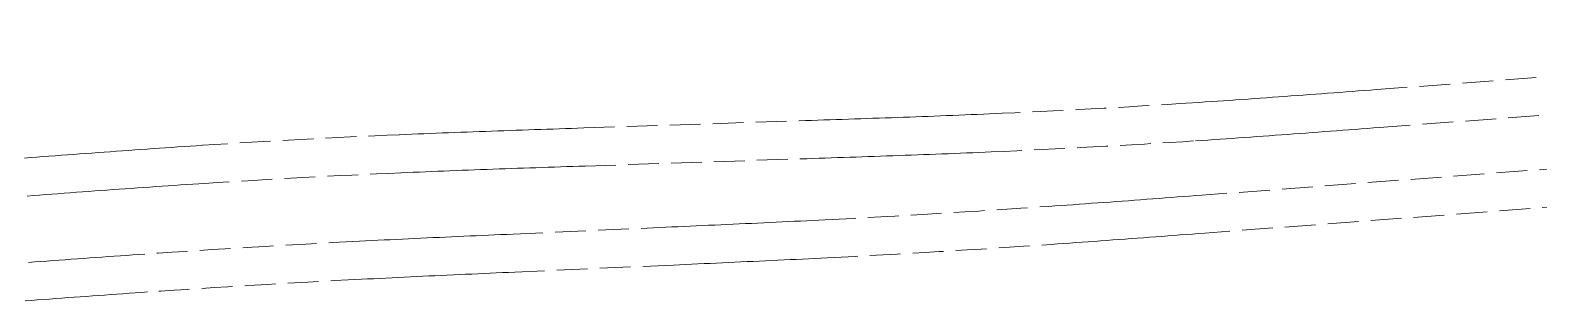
# Model space of a CAD drawing. Extents: x 0 to 531375, y 0 to 4335249.
# Drawn here: x 495312.9 to 495558.3, y 4325338.6 to 4325382.7 of the extents above; entities that cross this region are included whole.
import ezdxf

# ---------------------------------------------------------------- set-up
doc = ezdxf.new("R2010")
doc.units = 0
doc.linetypes.add('DASH', pattern=[0.35, 0.25, -0.1])
doc.layers.add('地铁', color=4, linetype='Continuous', lineweight=15)

# ---------------------------------------------------------------- blocks, each defined once
blk = doc.blocks.new('天津2000地铁')
at = {"layer": '地铁', "linetype": 'DASH', "ltscale": 20}
for p, q in [((-2471.43, -1864.24), (-2343.37, -1854.56)), ((-2470.96, -1870.42), (-2342.9, -1860.74)), ((-2491.36, -1865.71), (-2490.37, -1865.64)), ((-2490.37, -1865.64), (-2489.37, -1865.57)), ((-2489.37, -1865.57), (-2488.37, -1865.5)), ((-2488.37, -1865.5), (-2487.38, -1865.43)), ((-2487.38, -1865.43), (-2486.38, -1865.35)), ((-2486.38, -1865.35), (-2485.38, -1865.28)), ((-2485.38, -1865.28), (-2484.39, -1865.21)), ((-2484.39, -1865.21), (-2483.39, -1865.13)), ((-2483.39, -1865.13), (-2482.4, -1865.06)), ((-2482.4, -1865.06), (-2481.4, -1864.99)), ((-2481.4, -1864.99), (-2480.4, -1864.91)), ((-2480.4, -1864.91), (-2479.41, -1864.84)), ((-2479.41, -1864.84), (-2478.41, -1864.76)), ((-2478.41, -1864.76), (-2477.41, -1864.69)), ((-2477.41, -1864.69), (-2476.42, -1864.61)), ((-2476.42, -1864.61), (-2475.42, -1864.54)), ((-2475.42, -1864.54), (-2474.42, -1864.46)), ((-2474.42, -1864.46), (-2473.42, -1864.39)), ((-2473.42, -1864.39), (-2472.43, -1864.31)), ((-2472.43, -1864.31), (-2471.43, -1864.24)), ((-2501.32, -1866.39), (-2500.32, -1866.33)), ((-2500.32, -1866.33), (-2499.33, -1866.26)), ((-2499.33, -1866.26), (-2498.33, -1866.2)), ((-2498.33, -1866.2), (-2497.34, -1866.13)), ((-2497.34, -1866.13), (-2496.34, -1866.06)), ((-2496.34, -1866.06), (-2495.35, -1865.99)), ((-2495.35, -1865.99), (-2494.35, -1865.92)), ((-2494.35, -1865.92), (-2493.35, -1865.85)), ((-2493.35, -1865.85), (-2492.36, -1865.78)), ((-2492.36, -1865.78), (-2491.36, -1865.71)), ((-2604.45, -1870.62), (-2603.45, -1870.59)), ((-2603.45, -1870.59), (-2602.45, -1870.56)), ((-2602.45, -1870.56), (-2601.45, -1870.52)), ((-2601.45, -1870.52), (-2600.45, -1870.49)), ((-2600.45, -1870.49), (-2564.38, -1869.29)), ((-2564.38, -1869.29), (-2563.38, -1869.26)), ((-2563.38, -1869.26), (-2562.38, -1869.22)), ((-2562.38, -1869.22), (-2561.38, -1869.19)), ((-2561.38, -1869.19), (-2560.38, -1869.16)), ((-2560.38, -1869.16), (-2559.38, -1869.12)), ((-2559.38, -1869.12), (-2558.38, -1869.09)), ((-2558.38, -1869.09), (-2557.38, -1869.06)), ((-2557.38, -1869.06), (-2556.39, -1869.02)), ((-2556.39, -1869.02), (-2555.39, -1868.99)), ((-2555.39, -1868.99), (-2554.39, -1868.95)), ((-2554.39, -1868.95), (-2553.39, -1868.92)), ((-2553.39, -1868.92), (-2552.39, -1868.89)), ((-2552.39, -1868.89), (-2551.39, -1868.85)), ((-2551.39, -1868.85), (-2550.39, -1868.82)), ((-2550.39, -1868.82), (-2549.4, -1868.78)), ((-2549.4, -1868.78), (-2548.4, -1868.74)), ((-2548.4, -1868.74), (-2547.4, -1868.71)), ((-2547.4, -1868.71), (-2546.4, -1868.67)), ((-2546.4, -1868.67), (-2545.4, -1868.63)), ((-2545.4, -1868.63), (-2544.4, -1868.6)), ((-2544.4, -1868.6), (-2543.41, -1868.56)), ((-2543.41, -1868.56), (-2542.41, -1868.52)), ((-2542.41, -1868.52), (-2541.41, -1868.48)), ((-2541.41, -1868.48), (-2540.41, -1868.44)), ((-2540.41, -1868.44), (-2539.42, -1868.4)), ((-2539.42, -1868.4), (-2538.42, -1868.36)), ((-2538.42, -1868.36), (-2537.42, -1868.32)), ((-2537.42, -1868.32), (-2536.42, -1868.28)), ((-2536.42, -1868.28), (-2535.43, -1868.24)), ((-2535.43, -1868.24), (-2534.43, -1868.19)), ((-2342.24, -1869.52), (-2499.87, -1881.43)), ((-2473.96, -1870.64), (-2472.96, -1870.57)), ((-2472.96, -1870.57), (-2471.96, -1870.49)), ((-2471.96, -1870.49), (-2470.96, -1870.42)), ((-2630.46, -1871.59), (-2629.46, -1871.55)), ((-2629.46, -1871.55), (-2628.46, -1871.5)), ((-2628.46, -1871.5), (-2627.46, -1871.46)), ((-2627.46, -1871.46), (-2626.46, -1871.42)), ((-2626.46, -1871.42), (-2625.46, -1871.38)), ((-2625.46, -1871.38), (-2624.46, -1871.34)), ((-2624.46, -1871.34), (-2623.46, -1871.3)), ((-2623.46, -1871.3), (-2622.46, -1871.26)), ((-2622.46, -1871.26), (-2621.46, -1871.22)), ((-2621.46, -1871.22), (-2620.45, -1871.19)), ((-2620.45, -1871.19), (-2619.45, -1871.15)), ((-2619.45, -1871.15), (-2618.45, -1871.11)), ((-2618.45, -1871.11), (-2617.45, -1871.07)), ((-2617.45, -1871.07), (-2616.45, -1871.04)), ((-2616.45, -1871.04), (-2615.45, -1871)), ((-2615.45, -1871), (-2614.45, -1870.97)), ((-2614.45, -1870.97), (-2613.45, -1870.93)), ((-2613.45, -1870.93), (-2612.45, -1870.9)), ((-2612.45, -1870.9), (-2611.45, -1870.86)), ((-2611.45, -1870.86), (-2610.45, -1870.83)), ((-2610.45, -1870.83), (-2609.45, -1870.79)), ((-2609.45, -1870.79), (-2608.45, -1870.76)), ((-2608.45, -1870.76), (-2607.45, -1870.72)), ((-2607.45, -1870.72), (-2606.45, -1870.69)), ((-2606.45, -1870.69), (-2605.45, -1870.66)), ((-2605.45, -1870.66), (-2604.45, -1870.62)), ((-2500.92, -1872.58), (-2499.92, -1872.52)), ((-2499.92, -1872.52), (-2498.92, -1872.45)), ((-2498.92, -1872.45), (-2497.92, -1872.38)), ((-2497.92, -1872.38), (-2496.92, -1872.31)), ((-2496.92, -1872.31), (-2495.92, -1872.25)), ((-2495.92, -1872.25), (-2494.92, -1872.18)), ((-2494.92, -1872.18), (-2493.92, -1872.11)), ((-2493.92, -1872.11), (-2492.92, -1872.04)), ((-2492.92, -1872.04), (-2491.92, -1871.97)), ((-2491.92, -1871.97), (-2490.92, -1871.9)), ((-2490.92, -1871.9), (-2489.92, -1871.83)), ((-2489.92, -1871.83), (-2488.93, -1871.75)), ((-2488.93, -1871.75), (-2487.93, -1871.68)), ((-2487.93, -1871.68), (-2486.93, -1871.61)), ((-2486.93, -1871.61), (-2485.93, -1871.54)), ((-2485.93, -1871.54), (-2484.93, -1871.46)), ((-2484.93, -1871.46), (-2483.93, -1871.39)), ((-2483.93, -1871.39), (-2482.94, -1871.32)), ((-2482.94, -1871.32), (-2481.94, -1871.24)), ((-2481.94, -1871.24), (-2480.94, -1871.17)), ((-2480.94, -1871.17), (-2479.94, -1871.09)), ((-2479.94, -1871.09), (-2478.94, -1871.02)), ((-2478.94, -1871.02), (-2477.95, -1870.94)), ((-2477.95, -1870.94), (-2476.95, -1870.87)), ((-2476.95, -1870.87), (-2475.95, -1870.79)), ((-2475.95, -1870.79), (-2474.95, -1870.72)), ((-2474.95, -1870.72), (-2473.96, -1870.64)), ((-2691.46, -1875.38), (-2690.46, -1875.31)), ((-2690.46, -1875.31), (-2689.47, -1875.23)), ((-2689.47, -1875.23), (-2688.47, -1875.16)), ((-2688.47, -1875.16), (-2687.47, -1875.08)), ((-2687.47, -1875.08), (-2686.47, -1875.01)), ((-2686.47, -1875.01), (-2685.48, -1874.94)), ((-2685.48, -1874.94), (-2684.48, -1874.86)), ((-2684.48, -1874.86), (-2683.48, -1874.79)), ((-2683.48, -1874.79), (-2682.48, -1874.72)), ((-2682.48, -1874.72), (-2681.48, -1874.64)), ((-2681.48, -1874.64), (-2680.49, -1874.57)), ((-2680.49, -1874.57), (-2679.49, -1874.5)), ((-2679.49, -1874.5), (-2678.49, -1874.42)), ((-2678.49, -1874.42), (-2677.49, -1874.35)), ((-2677.49, -1874.35), (-2676.49, -1874.28)), ((-2676.49, -1874.28), (-2675.49, -1874.21)), ((-2675.49, -1874.21), (-2674.5, -1874.14)), ((-2674.5, -1874.14), (-2673.5, -1874.07)), ((-2673.5, -1874.07), (-2672.5, -1874)), ((-2672.5, -1874), (-2671.5, -1873.93)), ((-2671.5, -1873.93), (-2670.5, -1873.86)), ((-2670.5, -1873.86), (-2669.5, -1873.79)), ((-2669.5, -1873.79), (-2668.5, -1873.72)), ((-2668.5, -1873.72), (-2667.5, -1873.65)), ((-2667.5, -1873.65), (-2666.5, -1873.58)), ((-2666.5, -1873.58), (-2665.5, -1873.52)), ((-2665.5, -1873.52), (-2664.5, -1873.45)), ((-2664.5, -1873.45), (-2663.5, -1873.38)), ((-2663.5, -1873.38), (-2662.5, -1873.32)), ((-2600.25, -1876.69), (-2564.17, -1875.49)), ((-2564.17, -1875.49), (-2563.17, -1875.45)), ((-2563.17, -1875.45), (-2562.17, -1875.42)), ((-2562.17, -1875.42), (-2561.17, -1875.39)), ((-2561.17, -1875.39), (-2560.17, -1875.35)), ((-2560.17, -1875.35), (-2559.18, -1875.32)), ((-2559.18, -1875.32), (-2558.18, -1875.29)), ((-2558.18, -1875.29), (-2557.18, -1875.25)), ((-2557.18, -1875.25), (-2556.18, -1875.22)), ((-2556.18, -1875.22), (-2555.18, -1875.19)), ((-2555.18, -1875.19), (-2554.18, -1875.15)), ((-2554.18, -1875.15), (-2553.18, -1875.12)), ((-2553.18, -1875.12), (-2552.18, -1875.08)), ((-2552.18, -1875.08), (-2551.18, -1875.05)), ((-2551.18, -1875.05), (-2550.17, -1875.01)), ((-2550.17, -1875.01), (-2549.17, -1874.98)), ((-2549.17, -1874.98), (-2548.17, -1874.94)), ((-2548.17, -1874.94), (-2547.17, -1874.9)), ((-2547.17, -1874.9), (-2546.17, -1874.87)), ((-2546.17, -1874.87), (-2545.17, -1874.83)), ((-2545.17, -1874.83), (-2544.17, -1874.79)), ((-2544.17, -1874.79), (-2543.17, -1874.75)), ((-2543.17, -1874.75), (-2542.17, -1874.72)), ((-2542.17, -1874.72), (-2541.17, -1874.68)), ((-2541.17, -1874.68), (-2540.17, -1874.64)), ((-2540.17, -1874.64), (-2539.17, -1874.6)), ((-2539.17, -1874.6), (-2538.17, -1874.56)), ((-2538.17, -1874.56), (-2537.17, -1874.52)), ((-2537.17, -1874.52), (-2536.17, -1874.47)), ((-2536.17, -1874.47), (-2535.16, -1874.43)), ((-2535.16, -1874.43), (-2534.16, -1874.39)), ((-2630.2, -1877.78), (-2629.2, -1877.74)), ((-2629.2, -1877.74), (-2628.2, -1877.7)), ((-2628.2, -1877.7), (-2627.2, -1877.66)), ((-2627.2, -1877.66), (-2626.21, -1877.62)), ((-2626.21, -1877.62), (-2625.21, -1877.58)), ((-2625.21, -1877.58), (-2624.21, -1877.54)), ((-2624.21, -1877.54), (-2623.21, -1877.5)), ((-2623.21, -1877.5), (-2622.22, -1877.46)), ((-2622.22, -1877.46), (-2621.22, -1877.42)), ((-2621.22, -1877.42), (-2620.22, -1877.38)), ((-2620.22, -1877.38), (-2619.22, -1877.34)), ((-2619.22, -1877.34), (-2618.22, -1877.31)), ((-2618.22, -1877.31), (-2617.23, -1877.27)), ((-2617.23, -1877.27), (-2616.23, -1877.23)), ((-2616.23, -1877.23), (-2615.23, -1877.2)), ((-2615.23, -1877.2), (-2614.23, -1877.16)), ((-2614.23, -1877.16), (-2613.23, -1877.13)), ((-2613.23, -1877.13), (-2612.23, -1877.09)), ((-2612.23, -1877.09), (-2611.24, -1877.06)), ((-2611.24, -1877.06), (-2610.24, -1877.02)), ((-2610.24, -1877.02), (-2609.24, -1876.99)), ((-2609.24, -1876.99), (-2608.24, -1876.96)), ((-2608.24, -1876.96), (-2607.24, -1876.92)), ((-2607.24, -1876.92), (-2606.24, -1876.89)), ((-2606.24, -1876.89), (-2605.24, -1876.85)), ((-2605.24, -1876.85), (-2604.24, -1876.82)), ((-2604.24, -1876.82), (-2603.24, -1876.79)), ((-2603.24, -1876.79), (-2602.25, -1876.75)), ((-2602.25, -1876.75), (-2601.25, -1876.72)), ((-2601.25, -1876.72), (-2600.25, -1876.69)), ((-2341.77, -1875.7), (-2499.41, -1887.61)), ((-2676.05, -1880.46), (-2675.05, -1880.39)), ((-2675.05, -1880.39), (-2674.05, -1880.32)), ((-2674.05, -1880.32), (-2673.06, -1880.25)), ((-2673.06, -1880.25), (-2672.06, -1880.18)), ((-2672.06, -1880.18), (-2671.07, -1880.11)), ((-2671.07, -1880.11), (-2670.07, -1880.04)), ((-2670.07, -1880.04), (-2669.07, -1879.97)), ((-2669.07, -1879.97), (-2668.08, -1879.9)), ((-2668.08, -1879.9), (-2667.08, -1879.84)), ((-2667.08, -1879.84), (-2666.09, -1879.77)), ((-2666.09, -1879.77), (-2665.09, -1879.7)), ((-2665.09, -1879.7), (-2664.09, -1879.64)), ((-2664.09, -1879.64), (-2663.1, -1879.57)), ((-2663.1, -1879.57), (-2662.1, -1879.51)), ((-2691, -1881.57), (-2690, -1881.49)), ((-2690, -1881.49), (-2689, -1881.42)), ((-2689, -1881.42), (-2688.01, -1881.34)), ((-2688.01, -1881.34), (-2687.01, -1881.27)), ((-2687.01, -1881.27), (-2686.01, -1881.19)), ((-2686.01, -1881.19), (-2685.02, -1881.12)), ((-2685.02, -1881.12), (-2684.02, -1881.05)), ((-2684.02, -1881.05), (-2683.02, -1880.97)), ((-2683.02, -1880.97), (-2682.03, -1880.9)), ((-2682.03, -1880.9), (-2681.03, -1880.83)), ((-2681.03, -1880.83), (-2680.03, -1880.75)), ((-2680.03, -1880.75), (-2679.04, -1880.68)), ((-2679.04, -1880.68), (-2678.04, -1880.61)), ((-2678.04, -1880.61), (-2677.04, -1880.53)), ((-2677.04, -1880.53), (-2676.05, -1880.46)), ((-2518.81, -1882.84), (-2519.81, -1882.91)), ((-2517.81, -1882.76), (-2518.81, -1882.84)), ((-2516.82, -1882.69), (-2517.81, -1882.76)), ((-2515.82, -1882.62), (-2516.82, -1882.69)), ((-2514.82, -1882.55), (-2515.82, -1882.62)), ((-2513.83, -1882.47), (-2514.82, -1882.55)), ((-2512.83, -1882.4), (-2513.83, -1882.47)), ((-2511.83, -1882.33), (-2512.83, -1882.4)), ((-2510.84, -1882.25), (-2511.83, -1882.33)), ((-2509.84, -1882.18), (-2510.84, -1882.25)), ((-2508.84, -1882.1), (-2509.84, -1882.18)), ((-2507.85, -1882.03), (-2508.84, -1882.1)), ((-2506.85, -1881.95), (-2507.85, -1882.03)), ((-2505.85, -1881.88), (-2506.85, -1881.95)), ((-2504.86, -1881.8), (-2505.85, -1881.88)), ((-2503.86, -1881.73), (-2504.86, -1881.8)), ((-2502.86, -1881.65), (-2503.86, -1881.73)), ((-2501.87, -1881.58), (-2502.86, -1881.65)), ((-2500.87, -1881.5), (-2501.87, -1881.58)), ((-2499.87, -1881.43), (-2500.87, -1881.5)), ((-2523.79, -1883.19), (-2524.79, -1883.26)), ((-2522.79, -1883.12), (-2523.79, -1883.19)), ((-2521.8, -1883.05), (-2522.79, -1883.12)), ((-2520.8, -1882.98), (-2521.8, -1883.05)), ((-2519.81, -1882.91), (-2520.8, -1882.98)), ((-2611.96, -1887.77), (-2612.96, -1887.81)), ((-2586.14, -1886.61), (-2611.96, -1887.77)), ((-2585.14, -1886.57), (-2586.14, -1886.61)), ((-2584.14, -1886.52), (-2585.14, -1886.57)), ((-2583.15, -1886.48), (-2584.14, -1886.52)), ((-2582.15, -1886.43), (-2583.15, -1886.48)), ((-2581.15, -1886.39), (-2582.15, -1886.43)), ((-2580.15, -1886.34), (-2581.15, -1886.39)), ((-2579.15, -1886.3), (-2580.15, -1886.34)), ((-2578.15, -1886.25), (-2579.15, -1886.3)), ((-2577.15, -1886.21), (-2578.15, -1886.25)), ((-2576.16, -1886.16), (-2577.15, -1886.21)), ((-2575.16, -1886.12), (-2576.16, -1886.16)), ((-2574.16, -1886.07), (-2575.16, -1886.12)), ((-2573.16, -1886.02), (-2574.16, -1886.07)), ((-2572.16, -1885.98), (-2573.16, -1886.02)), ((-2571.17, -1885.93), (-2572.16, -1885.98)), ((-2570.17, -1885.88), (-2571.17, -1885.93)), ((-2569.17, -1885.84), (-2570.17, -1885.88)), ((-2568.17, -1885.79), (-2569.17, -1885.84)), ((-2567.17, -1885.74), (-2568.17, -1885.79)), ((-2566.18, -1885.69), (-2567.17, -1885.74)), ((-2565.18, -1885.64), (-2566.18, -1885.69)), ((-2564.18, -1885.6), (-2565.18, -1885.64)), ((-2563.18, -1885.55), (-2564.18, -1885.6)), ((-2562.19, -1885.5), (-2563.18, -1885.55)), ((-2561.19, -1885.45), (-2562.19, -1885.5)), ((-2501.4, -1887.76), (-2502.4, -1887.84)), ((-2500.4, -1887.69), (-2501.4, -1887.76)), ((-2499.41, -1887.61), (-2500.4, -1887.69)), ((-2635.95, -1888.88), (-2636.95, -1888.93)), ((-2634.95, -1888.83), (-2635.95, -1888.88)), ((-2633.95, -1888.78), (-2634.95, -1888.83)), ((-2632.95, -1888.73), (-2633.95, -1888.78)), ((-2631.95, -1888.69), (-2632.95, -1888.73)), ((-2630.95, -1888.64), (-2631.95, -1888.69)), ((-2629.95, -1888.59), (-2630.95, -1888.64)), ((-2628.95, -1888.54), (-2629.95, -1888.59)), ((-2627.95, -1888.49), (-2628.95, -1888.54)), ((-2626.95, -1888.45), (-2627.95, -1888.49)), ((-2625.95, -1888.4), (-2626.95, -1888.45)), ((-2624.95, -1888.35), (-2625.95, -1888.4)), ((-2623.95, -1888.31), (-2624.95, -1888.35)), ((-2622.96, -1888.26), (-2623.95, -1888.31)), ((-2621.96, -1888.22), (-2622.96, -1888.26)), ((-2620.96, -1888.17), (-2621.96, -1888.22)), ((-2619.96, -1888.12), (-2620.96, -1888.17)), ((-2618.96, -1888.08), (-2619.96, -1888.12)), ((-2617.96, -1888.03), (-2618.96, -1888.08)), ((-2616.96, -1887.99), (-2617.96, -1888.03)), ((-2615.96, -1887.94), (-2616.96, -1887.99)), ((-2614.96, -1887.9), (-2615.96, -1887.94)), ((-2613.96, -1887.85), (-2614.96, -1887.9)), ((-2612.96, -1887.81), (-2613.96, -1887.85)), ((-2523.36, -1889.37), (-2524.36, -1889.44)), ((-2522.36, -1889.3), (-2523.36, -1889.37)), ((-2521.36, -1889.23), (-2522.36, -1889.3)), ((-2520.36, -1889.16), (-2521.36, -1889.23)), ((-2519.36, -1889.09), (-2520.36, -1889.16)), ((-2518.36, -1889.02), (-2519.36, -1889.09)), ((-2517.37, -1888.95), (-2518.36, -1889.02)), ((-2516.37, -1888.87), (-2517.37, -1888.95)), ((-2515.37, -1888.8), (-2516.37, -1888.87)), ((-2514.37, -1888.73), (-2515.37, -1888.8)), ((-2513.37, -1888.66), (-2514.37, -1888.73)), ((-2512.37, -1888.58), (-2513.37, -1888.66)), ((-2511.38, -1888.51), (-2512.37, -1888.58)), ((-2510.38, -1888.43), (-2511.38, -1888.51)), ((-2509.38, -1888.36), (-2510.38, -1888.43)), ((-2508.38, -1888.29), (-2509.38, -1888.36)), ((-2507.38, -1888.21), (-2508.38, -1888.29)), ((-2506.39, -1888.14), (-2507.38, -1888.21)), ((-2505.39, -1888.06), (-2506.39, -1888.14)), ((-2504.39, -1887.99), (-2505.39, -1888.06)), ((-2503.39, -1887.91), (-2504.39, -1887.99)), ((-2502.4, -1887.84), (-2503.39, -1887.91)), ((-2689.84, -1892.31), (-2690.83, -1892.38)), ((-2688.84, -1892.24), (-2689.84, -1892.31)), ((-2687.84, -1892.16), (-2688.84, -1892.24)), ((-2686.84, -1892.09), (-2687.84, -1892.16)), ((-2685.84, -1892.01), (-2686.84, -1892.09)), ((-2684.85, -1891.94), (-2685.84, -1892.01)), ((-2683.85, -1891.87), (-2684.85, -1891.94)), ((-2682.85, -1891.8), (-2683.85, -1891.87)), ((-2681.85, -1891.72), (-2682.85, -1891.8)), ((-2680.85, -1891.65), (-2681.85, -1891.72)), ((-2679.86, -1891.58), (-2680.85, -1891.65)), ((-2678.86, -1891.51), (-2679.86, -1891.58)), ((-2677.86, -1891.44), (-2678.86, -1891.51)), ((-2676.86, -1891.37), (-2677.86, -1891.44)), ((-2675.86, -1891.3), (-2676.86, -1891.37)), ((-2674.86, -1891.23), (-2675.86, -1891.3)), ((-2673.86, -1891.16), (-2674.86, -1891.23)), ((-2672.86, -1891.09), (-2673.86, -1891.16)), ((-2671.86, -1891.02), (-2672.86, -1891.09)), ((-2582.87, -1892.67), (-2583.87, -1892.72)), ((-2581.87, -1892.63), (-2582.87, -1892.67)), ((-2580.87, -1892.58), (-2581.87, -1892.63)), ((-2579.87, -1892.54), (-2580.87, -1892.58)), ((-2578.87, -1892.49), (-2579.87, -1892.54)), ((-2577.87, -1892.45), (-2578.87, -1892.49)), ((-2576.87, -1892.4), (-2577.87, -1892.45)), ((-2575.87, -1892.36), (-2576.87, -1892.4)), ((-2574.87, -1892.31), (-2575.87, -1892.36)), ((-2573.87, -1892.26), (-2574.87, -1892.31)), ((-2572.87, -1892.22), (-2573.87, -1892.26)), ((-2571.87, -1892.17), (-2572.87, -1892.22)), ((-2570.87, -1892.12), (-2571.87, -1892.17)), ((-2569.87, -1892.08), (-2570.87, -1892.12)), ((-2568.87, -1892.03), (-2569.87, -1892.08)), ((-2567.87, -1891.98), (-2568.87, -1892.03)), ((-2566.87, -1891.93), (-2567.87, -1891.98)), ((-2565.87, -1891.89), (-2566.87, -1891.93)), ((-2564.87, -1891.84), (-2565.87, -1891.89)), ((-2563.87, -1891.79), (-2564.87, -1891.84)), ((-2562.87, -1891.74), (-2563.87, -1891.79)), ((-2561.87, -1891.69), (-2562.87, -1891.74)), ((-2560.87, -1891.64), (-2561.87, -1891.69)), ((-2635.64, -1895.08), (-2636.64, -1895.13)), ((-2634.65, -1895.03), (-2635.64, -1895.08)), ((-2633.65, -1894.98), (-2634.65, -1895.03)), ((-2632.65, -1894.93), (-2633.65, -1894.98)), ((-2631.65, -1894.88), (-2632.65, -1894.93)), ((-2630.66, -1894.83), (-2631.65, -1894.88)), ((-2629.66, -1894.78), (-2630.66, -1894.83)), ((-2628.66, -1894.73), (-2629.66, -1894.78)), ((-2627.66, -1894.69), (-2628.66, -1894.73)), ((-2626.66, -1894.64), (-2627.66, -1894.69)), ((-2625.67, -1894.59), (-2626.66, -1894.64)), ((-2624.67, -1894.55), (-2625.67, -1894.59)), ((-2623.67, -1894.5), (-2624.67, -1894.55)), ((-2622.67, -1894.45), (-2623.67, -1894.5)), ((-2621.67, -1894.41), (-2622.67, -1894.45)), ((-2620.67, -1894.36), (-2621.67, -1894.41)), ((-2619.68, -1894.32), (-2620.67, -1894.36)), ((-2618.68, -1894.27), (-2619.68, -1894.32)), ((-2617.68, -1894.23), (-2618.68, -1894.27)), ((-2616.68, -1894.18), (-2617.68, -1894.23)), ((-2615.68, -1894.14), (-2616.68, -1894.18)), ((-2614.68, -1894.09), (-2615.68, -1894.14)), ((-2613.68, -1894.05), (-2614.68, -1894.09)), ((-2612.69, -1894), (-2613.68, -1894.05)), ((-2611.69, -1893.96), (-2612.69, -1894)), ((-2585.87, -1892.81), (-2611.69, -1893.96)), ((-2584.87, -1892.76), (-2585.87, -1892.81)), ((-2583.87, -1892.72), (-2584.87, -1892.76)), ((-2676.42, -1897.55), (-2677.42, -1897.62)), ((-2675.43, -1897.48), (-2676.42, -1897.55)), ((-2674.43, -1897.41), (-2675.43, -1897.48)), ((-2673.43, -1897.34), (-2674.43, -1897.41)), ((-2672.44, -1897.27), (-2673.43, -1897.34)), ((-2671.44, -1897.2), (-2672.44, -1897.27)), ((-2690.37, -1898.57), (-2691.37, -1898.64)), ((-2689.38, -1898.49), (-2690.37, -1898.57)), ((-2688.38, -1898.42), (-2689.38, -1898.49)), ((-2687.38, -1898.35), (-2688.38, -1898.42)), ((-2686.39, -1898.27), (-2687.38, -1898.35)), ((-2685.39, -1898.2), (-2686.39, -1898.27)), ((-2684.39, -1898.12), (-2685.39, -1898.2)), ((-2683.4, -1898.05), (-2684.39, -1898.12)), ((-2682.4, -1897.98), (-2683.4, -1898.05)), ((-2681.4, -1897.91), (-2682.4, -1897.98)), ((-2680.41, -1897.83), (-2681.4, -1897.91)), ((-2679.41, -1897.76), (-2680.41, -1897.83)), ((-2678.42, -1897.69), (-2679.41, -1897.76)), ((-2677.42, -1897.62), (-2678.42, -1897.69))]:
    blk.add_line(p, q, dxfattribs=at)
for centre, radius, start, end in [((-2599.15, -372.74), 1496.85, 272.4782, 273.74737), ((-2565.47, -3373.33), 1503.15, 92.4782, 93.70132), ((-2599.16, -372.65), 1503.15, 272.47816, 273.74733), ((-2565.47, -3373.24), 1496.85, 92.47816, 93.70128), ((-2662.77, 108.83), 1996.86, 272.9158, 273.9622), ((-2535.06, -3889.48), 2003.14, 92.9158, 93.91614), ((-2662.77, 108.91), 2003.14, 272.91582, 273.96222), ((-2535.06, -3889.4), 1996.86, 92.91582, 93.91617)]:
    blk.add_arc(centre, radius, start, end, dxfattribs=at)

msp = doc.modelspace()

# ---------------------------------------------------------------- block references
at = {"layer": '地铁', "color": 1}
msp.add_blockref('天津2000地铁', (498003.38431, 4327237.28522), dxfattribs=at)

doc.saveas('drawing.dxf')
